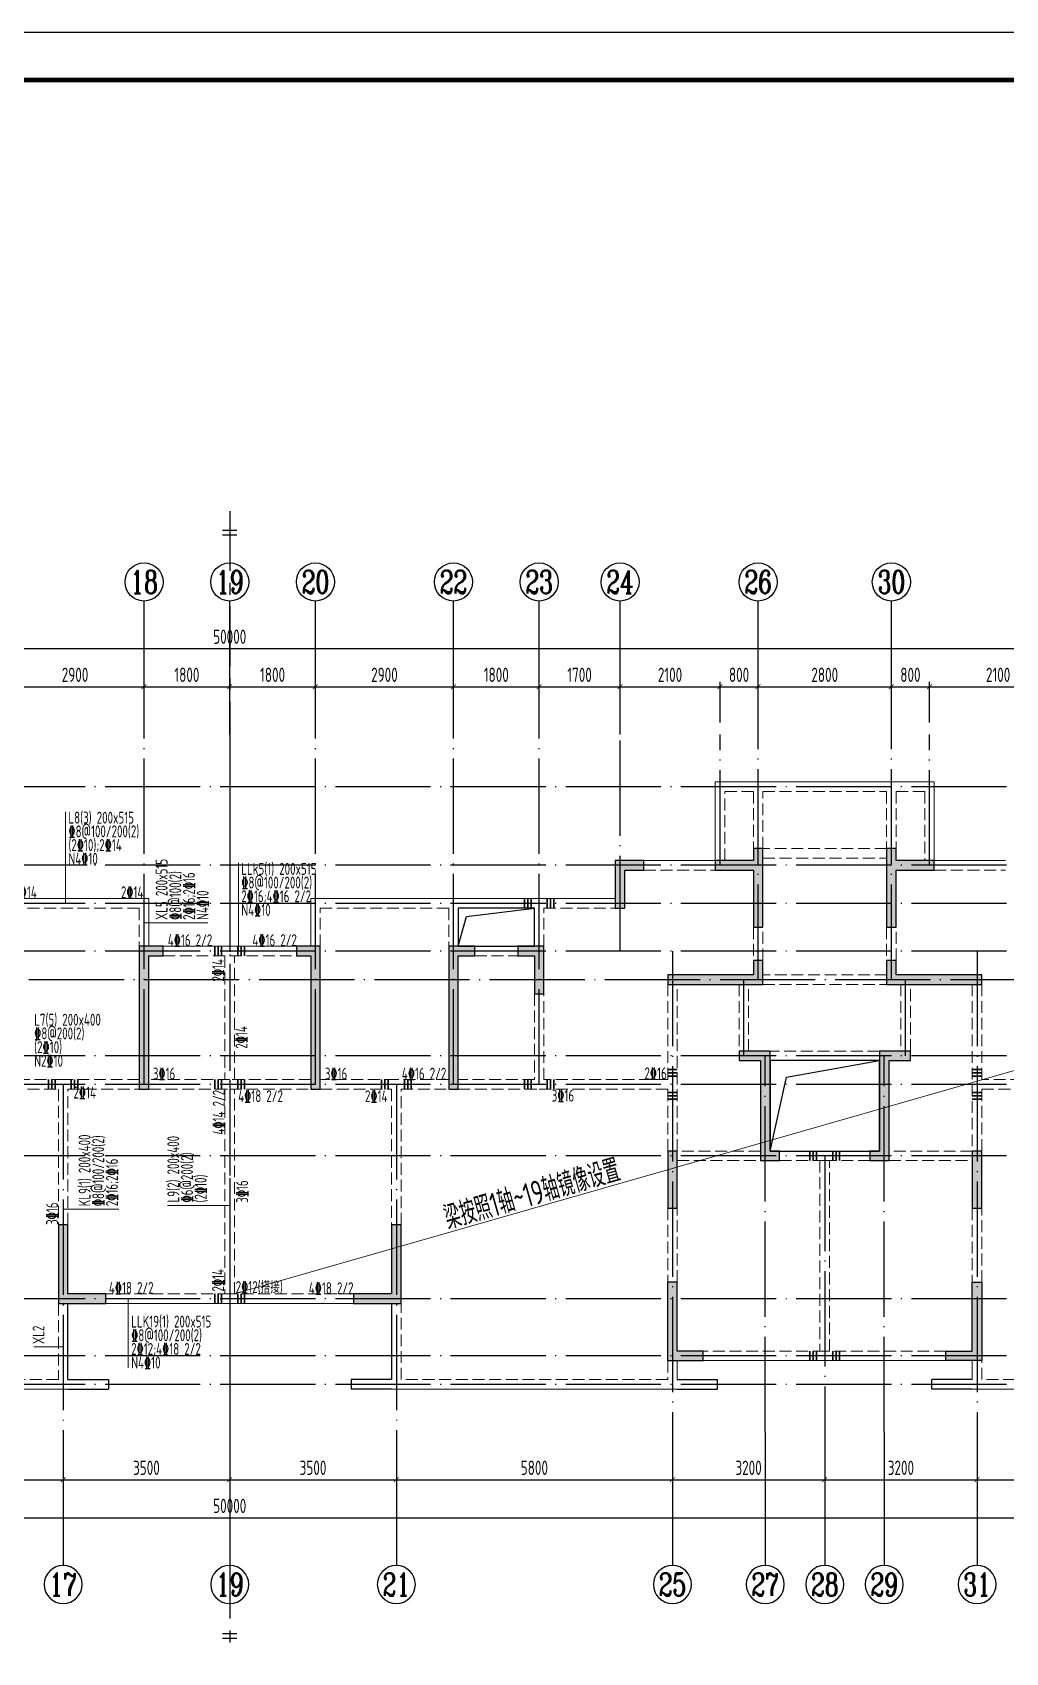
# Model space of a CAD drawing. Extents: x -668857 to 154266, y -275694 to 291306.
# Drawn here: x -88745 to -68299, y -14961 to 19058 of the extents above; entities that cross this region are included whole.
import ezdxf
from ezdxf.enums import TextEntityAlignment as Align

# ---------------------------------------------------------------- set-up
doc = ezdxf.new("R2010")
doc.units = 0
doc.header["$LTSCALE"] = 1000
for name, pattern in [('CENTER', [2, 1.25, -0.25, 0.25, -0.25]), ('DASH', [0.35, 0.25, -0.1]), ('DOTE', [2.42, 2, -0.2, 0.02, -0.2])]:
    doc.linetypes.add(name, pattern=pattern)
doc.layers.get('0').update_dxf_attribs({"linetype": 'CONTINUOUS'})
doc.layers.get('DEFPOINTS').update_dxf_attribs({"linetype": 'CONTINUOUS'})
for name, color, linetype in [('-TK', 7, 'CONTINUOUS'), ('A-AXIS', 1, 'CONTINUOUS'), ('A-DOTE', 10, 'DOTE'), ('AXIS_NUM', 7, 'CONTINUOUS'), ('BEAM_CON', 4, 'CONTINUOUS'), ('S-D洞口', 4, 'CONTINUOUS'), ('S-L主梁线', 4, 'DASH'), ('S-L梁编号', 6, 'CONTINUOUS'), ('S-L梁配筋', 7, 'CONTINUOUS'), ('S-Q墙填充', 252, 'CONTINUOUS'), ('S-Q墙实线', 6, 'CONTINUOUS'), ('S-Y一般标注', 3, 'CONTINUOUS'), ('THIN', 7, 'CONTINUOUS')]:
    doc.layers.add(name, color=color, linetype=linetype)
doc.layers.add('梁附加箍筋', color=1, linetype='CONTINUOUS', lineweight=35)
doc.styles.add('TSSD_Axis', font='complex.shx', dxfattribs={"width": 0.7, "bigfont": 'hztxt.shx'})
doc.styles.add('TSSD_DIMENSION', font='Tssdeng.shx', dxfattribs={"width": 0.7, "bigfont": 'tssdchn.shx'})
doc.styles.add('TSSD_REIN', font='tssdeng.shx', dxfattribs={"width": 0.7, "height": 300, "bigfont": 'tssdchn.shx'})
doc.dimstyles.new('TSSD_100_100', dxfattribs={"dimtxt": 300, "dimasz": 100, "dimexe": 100, "dimexo": 250, "dimgap": 100, "dimtad": 1, "dimdec": 0, "dimzin": 0, "dimdsep": 46, "dimtxsty": 'TSSD_DIMENSION', "dimblk": 'ARCHTICK', "dimcen": 0, "dimdle": 100, "dimclrt": 7, "dimadec": 0, "dimazin": 0, "dimtfac": 1, "dimtdec": 0, "dimtix": 1, "dimtmove": 2, "dimatfit": 3, "dimldrblk": 'ARCHTICK', "dimfxl": 0, "dimtolj": 1, "dimtzin": 0, "dimarcsym": 0})

# ---------------------------------------------------------------- blocks, each defined once
blk = doc.blocks.new('A1')
blk.add_lwpolyline([(0, 59400), (0, 0), (84100, 0), (84100, 59400)], close=True)
at = {"const_width": 100}
blk.add_lwpolyline([(2500, 58400), (2500, 1000), (83100, 1000), (83100, 58400)], close=True, dxfattribs=at)
blk = doc.blocks.new('ts_axno')
at = {"color": 0, "linetype": 'ByBlock', "lineweight": -2}
blk.add_circle((0, 0), 0.5, dxfattribs=at)
at = {"color": 0, "linetype": 'ByBlock', "lineweight": -2, "style": 'TSSD_Axis', "width": 0.7}
blk.add_attdef('A', text='', height=0.6, dxfattribs=at).set_placement((0, 0), align=Align.MIDDLE_CENTER)
blk = doc.blocks.new('_ArchTick')
at = {"color": 0, "linetype": 'ByBlock', "const_width": 0.15}
blk.add_lwpolyline([(-0.5, -0.5), (0.5, 0.5)], dxfattribs=at)
blk = doc.blocks.new('*D160')
at = {"layer": 'DEFPOINTS', "color": 0}
for p in [(27800, 19250), (24900, 18250), (27800, 18250)]:
    blk.add_point(p, dxfattribs=at)
at = {"layer": 'S-Y一般标注', "color": 0, "lineweight": -2}
for p, q in [((24800, 19250), (27900, 19250)), ((24900, 18500), (24900, 19350)), ((27800, 18500), (27800, 19350))]:
    blk.add_line(p, q, dxfattribs=at)
at = {"layer": 'S-Y一般标注', "color": 0, "lineweight": -2, "xscale": 100, "yscale": 100, "zscale": 100, "rotation": 180}
blk.add_blockref('_ArchTick', (24900, 19250), dxfattribs=at)
at = {"layer": 'S-Y一般标注', "color": 0, "lineweight": -2, "xscale": 100, "yscale": 100, "zscale": 100}
blk.add_blockref('_ArchTick', (27800, 19250), dxfattribs=at)
at = {"layer": 'S-Y一般标注', "color": 7, "insert": (26350, 19500), "char_height": 300, "attachment_point": 5, "style": 'TSSD_DIMENSION'}
blk.add_mtext('\\A1;2900', dxfattribs=at)
blk = doc.blocks.new('*D161')
at = {"layer": 'DEFPOINTS', "color": 0}
for p in [(29600, 19250), (27800, 18250), (29600, 18250)]:
    blk.add_point(p, dxfattribs=at)
at = {"layer": 'S-Y一般标注', "color": 0, "lineweight": -2}
for p, q in [((27700, 19250), (29700, 19250)), ((27800, 18500), (27800, 19350)), ((29600, 18500), (29600, 19350))]:
    blk.add_line(p, q, dxfattribs=at)
at = {"layer": 'S-Y一般标注', "color": 0, "lineweight": -2, "xscale": 100, "yscale": 100, "zscale": 100, "rotation": 180}
blk.add_blockref('_ArchTick', (27800, 19250), dxfattribs=at)
at = {"layer": 'S-Y一般标注', "color": 0, "lineweight": -2, "xscale": 100, "yscale": 100, "zscale": 100}
blk.add_blockref('_ArchTick', (29600, 19250), dxfattribs=at)
at = {"layer": 'S-Y一般标注', "color": 7, "insert": (28700, 19500), "char_height": 300, "attachment_point": 5, "style": 'TSSD_DIMENSION'}
blk.add_mtext('\\A1;1800', dxfattribs=at)
blk = doc.blocks.new('*D162')
at = {"layer": 'DEFPOINTS', "color": 0}
for p in [(31400, 19250), (29600, 18250), (31400, 18250)]:
    blk.add_point(p, dxfattribs=at)
at = {"layer": 'S-Y一般标注', "color": 0, "lineweight": -2}
for p, q in [((29500, 19250), (31500, 19250)), ((29600, 18500), (29600, 19350)), ((31400, 18500), (31400, 19350))]:
    blk.add_line(p, q, dxfattribs=at)
at = {"layer": 'S-Y一般标注', "color": 0, "lineweight": -2, "xscale": 100, "yscale": 100, "zscale": 100, "rotation": 180}
blk.add_blockref('_ArchTick', (29600, 19250), dxfattribs=at)
at = {"layer": 'S-Y一般标注', "color": 0, "lineweight": -2, "xscale": 100, "yscale": 100, "zscale": 100}
blk.add_blockref('_ArchTick', (31400, 19250), dxfattribs=at)
at = {"layer": 'S-Y一般标注', "color": 7, "insert": (30500, 19500), "char_height": 300, "attachment_point": 5, "style": 'TSSD_DIMENSION'}
blk.add_mtext('\\A1;1800', dxfattribs=at)
blk = doc.blocks.new('*D163')
at = {"layer": 'DEFPOINTS', "color": 0}
for p in [(34300, 19250), (31400, 18250), (34300, 18250)]:
    blk.add_point(p, dxfattribs=at)
at = {"layer": 'S-Y一般标注', "color": 0, "lineweight": -2}
for p, q in [((31300, 19250), (34400, 19250)), ((31400, 18500), (31400, 19350)), ((34300, 18500), (34300, 19350))]:
    blk.add_line(p, q, dxfattribs=at)
at = {"layer": 'S-Y一般标注', "color": 0, "lineweight": -2, "xscale": 100, "yscale": 100, "zscale": 100, "rotation": 180}
blk.add_blockref('_ArchTick', (31400, 19250), dxfattribs=at)
at = {"layer": 'S-Y一般标注', "color": 0, "lineweight": -2, "xscale": 100, "yscale": 100, "zscale": 100}
blk.add_blockref('_ArchTick', (34300, 19250), dxfattribs=at)
at = {"layer": 'S-Y一般标注', "color": 7, "insert": (32850, 19500), "char_height": 300, "attachment_point": 5, "style": 'TSSD_DIMENSION'}
blk.add_mtext('\\A1;2900', dxfattribs=at)
blk = doc.blocks.new('*D164')
at = {"layer": 'DEFPOINTS', "color": 0}
for p in [(36100, 19250), (34300, 18250), (36100, 18250)]:
    blk.add_point(p, dxfattribs=at)
at = {"layer": 'S-Y一般标注', "color": 0, "lineweight": -2}
for p, q in [((34200, 19250), (36200, 19250)), ((34300, 18500), (34300, 19350)), ((36100, 18500), (36100, 19350))]:
    blk.add_line(p, q, dxfattribs=at)
at = {"layer": 'S-Y一般标注', "color": 0, "lineweight": -2, "xscale": 100, "yscale": 100, "zscale": 100, "rotation": 180}
blk.add_blockref('_ArchTick', (34300, 19250), dxfattribs=at)
at = {"layer": 'S-Y一般标注', "color": 0, "lineweight": -2, "xscale": 100, "yscale": 100, "zscale": 100}
blk.add_blockref('_ArchTick', (36100, 19250), dxfattribs=at)
at = {"layer": 'S-Y一般标注', "color": 7, "insert": (35200, 19500), "char_height": 300, "attachment_point": 5, "style": 'TSSD_DIMENSION'}
blk.add_mtext('\\A1;1800', dxfattribs=at)
blk = doc.blocks.new('*D165')
at = {"layer": 'DEFPOINTS', "color": 0}
for p in [(37800, 19250), (36100, 18250), (37800, 18250)]:
    blk.add_point(p, dxfattribs=at)
at = {"layer": 'S-Y一般标注', "color": 0, "lineweight": -2}
for p, q in [((36000, 19250), (37900, 19250)), ((36100, 18500), (36100, 19350)), ((37800, 18500), (37800, 19350))]:
    blk.add_line(p, q, dxfattribs=at)
at = {"layer": 'S-Y一般标注', "color": 0, "lineweight": -2, "xscale": 100, "yscale": 100, "zscale": 100, "rotation": 180}
blk.add_blockref('_ArchTick', (36100, 19250), dxfattribs=at)
at = {"layer": 'S-Y一般标注', "color": 0, "lineweight": -2, "xscale": 100, "yscale": 100, "zscale": 100}
blk.add_blockref('_ArchTick', (37800, 19250), dxfattribs=at)
at = {"layer": 'S-Y一般标注', "color": 7, "insert": (36950, 19500), "char_height": 300, "attachment_point": 5, "style": 'TSSD_DIMENSION'}
blk.add_mtext('\\A1;1700', dxfattribs=at)
blk = doc.blocks.new('*D166')
at = {"layer": 'DEFPOINTS', "color": 0}
for p in [(40700, 19250), (39900, 18250), (40700, 18250)]:
    blk.add_point(p, dxfattribs=at)
at = {"layer": 'S-Y一般标注', "color": 0, "lineweight": -2}
for p, q in [((39800, 19250), (40800, 19250)), ((39900, 18500), (39900, 19350)), ((40700, 18500), (40700, 19350))]:
    blk.add_line(p, q, dxfattribs=at)
at = {"layer": 'S-Y一般标注', "color": 0, "lineweight": -2, "xscale": 100, "yscale": 100, "zscale": 100, "rotation": 180}
blk.add_blockref('_ArchTick', (39900, 19250), dxfattribs=at)
at = {"layer": 'S-Y一般标注', "color": 0, "lineweight": -2, "xscale": 100, "yscale": 100, "zscale": 100}
blk.add_blockref('_ArchTick', (40700, 19250), dxfattribs=at)
at = {"layer": 'S-Y一般标注', "color": 7, "insert": (40300, 19500), "char_height": 300, "attachment_point": 5, "style": 'TSSD_DIMENSION'}
blk.add_mtext('\\A1;800', dxfattribs=at)
blk = doc.blocks.new('*D167')
at = {"layer": 'DEFPOINTS', "color": 0}
for p in [(43500, 19250), (40700, 18250), (43500, 18250)]:
    blk.add_point(p, dxfattribs=at)
at = {"layer": 'S-Y一般标注', "color": 0, "lineweight": -2}
for p, q in [((40600, 19250), (43600, 19250)), ((40700, 18500), (40700, 19350)), ((43500, 18500), (43500, 19350))]:
    blk.add_line(p, q, dxfattribs=at)
at = {"layer": 'S-Y一般标注', "color": 0, "lineweight": -2, "xscale": 100, "yscale": 100, "zscale": 100, "rotation": 180}
blk.add_blockref('_ArchTick', (40700, 19250), dxfattribs=at)
at = {"layer": 'S-Y一般标注', "color": 0, "lineweight": -2, "xscale": 100, "yscale": 100, "zscale": 100}
blk.add_blockref('_ArchTick', (43500, 19250), dxfattribs=at)
at = {"layer": 'S-Y一般标注', "color": 7, "insert": (42100, 19500), "char_height": 300, "attachment_point": 5, "style": 'TSSD_DIMENSION'}
blk.add_mtext('\\A1;2800', dxfattribs=at)
blk = doc.blocks.new('*D168')
at = {"layer": 'DEFPOINTS', "color": 0}
for p in [(46400, 19250), (44300, 18250), (46400, 18250)]:
    blk.add_point(p, dxfattribs=at)
at = {"layer": 'S-Y一般标注', "color": 0, "lineweight": -2}
for p, q in [((44200, 19250), (46500, 19250)), ((44300, 18500), (44300, 19350)), ((46400, 18500), (46400, 19350))]:
    blk.add_line(p, q, dxfattribs=at)
at = {"layer": 'S-Y一般标注', "color": 0, "lineweight": -2, "xscale": 100, "yscale": 100, "zscale": 100, "rotation": 180}
blk.add_blockref('_ArchTick', (44300, 19250), dxfattribs=at)
at = {"layer": 'S-Y一般标注', "color": 0, "lineweight": -2, "xscale": 100, "yscale": 100, "zscale": 100}
blk.add_blockref('_ArchTick', (46400, 19250), dxfattribs=at)
at = {"layer": 'S-Y一般标注', "color": 7, "insert": (45742, 19500), "char_height": 300, "attachment_point": 5, "style": 'TSSD_DIMENSION'}
blk.add_mtext('\\A1;2100', dxfattribs=at)
blk = doc.blocks.new('*D173')
at = {"layer": 'DEFPOINTS', "color": 0}
for p in [(54600, 20050), (4600, 18250), (54600, 18250)]:
    blk.add_point(p, dxfattribs=at)
at = {"layer": 'S-Y一般标注', "color": 0, "lineweight": -2}
for p, q in [((4600, 18500), (4600, 20150)), ((54600, 18500), (54600, 20150)), ((4500, 20050), (54700, 20050))]:
    blk.add_line(p, q, dxfattribs=at)
at = {"layer": 'S-Y一般标注', "color": 0, "lineweight": -2, "xscale": 100, "yscale": 100, "zscale": 100, "rotation": 180}
blk.add_blockref('_ArchTick', (4600, 20050), dxfattribs=at)
at = {"layer": 'S-Y一般标注', "color": 0, "lineweight": -2, "xscale": 100, "yscale": 100, "zscale": 100}
blk.add_blockref('_ArchTick', (54600, 20050), dxfattribs=at)
at = {"layer": 'S-Y一般标注', "color": 7, "insert": (29600, 20300), "char_height": 300, "attachment_point": 5, "style": 'TSSD_DIMENSION'}
blk.add_mtext('\\A1;50000', dxfattribs=at)
blk = doc.blocks.new('*D186')
at = {"layer": 'DEFPOINTS', "color": 0}
for p in [(39900, 19250), (37800, 18250), (39900, 18250)]:
    blk.add_point(p, dxfattribs=at)
at = {"layer": 'S-Y一般标注', "color": 0, "lineweight": -2}
for p, q in [((37700, 19250), (40000, 19250)), ((37800, 18500), (37800, 19350)), ((39900, 18500), (39900, 19350))]:
    blk.add_line(p, q, dxfattribs=at)
at = {"layer": 'S-Y一般标注', "color": 0, "lineweight": -2, "xscale": 100, "yscale": 100, "zscale": 100, "rotation": 180}
blk.add_blockref('_ArchTick', (37800, 19250), dxfattribs=at)
at = {"layer": 'S-Y一般标注', "color": 0, "lineweight": -2, "xscale": 100, "yscale": 100, "zscale": 100}
blk.add_blockref('_ArchTick', (39900, 19250), dxfattribs=at)
at = {"layer": 'S-Y一般标注', "color": 7, "insert": (38850, 19500), "char_height": 300, "attachment_point": 5, "style": 'TSSD_DIMENSION'}
blk.add_mtext('\\A1;2100', dxfattribs=at)
blk = doc.blocks.new('*D187')
at = {"layer": 'DEFPOINTS', "color": 0}
for p in [(44300, 19250), (43500, 18250), (44300, 18250)]:
    blk.add_point(p, dxfattribs=at)
at = {"layer": 'S-Y一般标注', "color": 0, "lineweight": -2}
for p, q in [((43400, 19250), (44400, 19250)), ((43500, 18500), (43500, 19350)), ((44300, 18500), (44300, 19350))]:
    blk.add_line(p, q, dxfattribs=at)
at = {"layer": 'S-Y一般标注', "color": 0, "lineweight": -2, "xscale": 100, "yscale": 100, "zscale": 100, "rotation": 180}
blk.add_blockref('_ArchTick', (43500, 19250), dxfattribs=at)
at = {"layer": 'S-Y一般标注', "color": 0, "lineweight": -2, "xscale": 100, "yscale": 100, "zscale": 100}
blk.add_blockref('_ArchTick', (44300, 19250), dxfattribs=at)
at = {"layer": 'S-Y一般标注', "color": 7, "insert": (43900, 19500), "char_height": 300, "attachment_point": 5, "style": 'TSSD_DIMENSION'}
blk.add_mtext('\\A1;800', dxfattribs=at)
blk = doc.blocks.new('*D190')
at = {"layer": 'DEFPOINTS', "color": 0}
for p in [(20300, 3600), (26100, 3600), (26100, 2600)]:
    blk.add_point(p, dxfattribs=at)
at = {"layer": 'S-Y一般标注', "color": 0, "lineweight": -2}
for p, q in [((20300, 3350), (20300, 2500)), ((26100, 3350), (26100, 2500)), ((20200, 2600), (26200, 2600))]:
    blk.add_line(p, q, dxfattribs=at)
at = {"layer": 'S-Y一般标注', "color": 0, "lineweight": -2, "xscale": 100, "yscale": 100, "zscale": 100, "rotation": 180}
blk.add_blockref('_ArchTick', (20300, 2600), dxfattribs=at)
at = {"layer": 'S-Y一般标注', "color": 0, "lineweight": -2, "xscale": 100, "yscale": 100, "zscale": 100}
blk.add_blockref('_ArchTick', (26100, 2600), dxfattribs=at)
at = {"layer": 'S-Y一般标注', "color": 7, "insert": (23200, 2850), "char_height": 300, "attachment_point": 5, "style": 'TSSD_DIMENSION'}
blk.add_mtext('\\A1;5800', dxfattribs=at)
blk = doc.blocks.new('*D191')
at = {"layer": 'DEFPOINTS', "color": 0}
for p in [(26100, 3600), (29600, 3600), (29600, 2600)]:
    blk.add_point(p, dxfattribs=at)
at = {"layer": 'S-Y一般标注', "color": 0, "lineweight": -2}
for p, q in [((26100, 3350), (26100, 2500)), ((29600, 3350), (29600, 2500)), ((26000, 2600), (29700, 2600))]:
    blk.add_line(p, q, dxfattribs=at)
at = {"layer": 'S-Y一般标注', "color": 0, "lineweight": -2, "xscale": 100, "yscale": 100, "zscale": 100, "rotation": 180}
blk.add_blockref('_ArchTick', (26100, 2600), dxfattribs=at)
at = {"layer": 'S-Y一般标注', "color": 0, "lineweight": -2, "xscale": 100, "yscale": 100, "zscale": 100}
blk.add_blockref('_ArchTick', (29600, 2600), dxfattribs=at)
at = {"layer": 'S-Y一般标注', "color": 7, "insert": (27850, 2850), "char_height": 300, "attachment_point": 5, "style": 'TSSD_DIMENSION'}
blk.add_mtext('\\A1;3500', dxfattribs=at)
blk = doc.blocks.new('*D192')
at = {"layer": 'DEFPOINTS', "color": 0}
for p in [(33100, 3600), (38900, 3600), (38900, 2600)]:
    blk.add_point(p, dxfattribs=at)
at = {"layer": 'S-Y一般标注', "color": 0, "lineweight": -2}
for p, q in [((33100, 3350), (33100, 2500)), ((38900, 3350), (38900, 2500)), ((33000, 2600), (39000, 2600))]:
    blk.add_line(p, q, dxfattribs=at)
at = {"layer": 'S-Y一般标注', "color": 0, "lineweight": -2, "xscale": 100, "yscale": 100, "zscale": 100, "rotation": 180}
blk.add_blockref('_ArchTick', (33100, 2600), dxfattribs=at)
at = {"layer": 'S-Y一般标注', "color": 0, "lineweight": -2, "xscale": 100, "yscale": 100, "zscale": 100}
blk.add_blockref('_ArchTick', (38900, 2600), dxfattribs=at)
at = {"layer": 'S-Y一般标注', "color": 7, "insert": (36000, 2850), "char_height": 300, "attachment_point": 5, "style": 'TSSD_DIMENSION'}
blk.add_mtext('\\A1;5800', dxfattribs=at)
blk = doc.blocks.new('*D193')
at = {"layer": 'DEFPOINTS', "color": 0}
for p in [(42100, 3600), (45300, 3600), (45300, 2600)]:
    blk.add_point(p, dxfattribs=at)
at = {"layer": 'S-Y一般标注', "color": 0, "lineweight": -2}
for p, q in [((42100, 3350), (42100, 2500)), ((45300, 3350), (45300, 2500)), ((42000, 2600), (45400, 2600))]:
    blk.add_line(p, q, dxfattribs=at)
at = {"layer": 'S-Y一般标注', "color": 0, "lineweight": -2, "xscale": 100, "yscale": 100, "zscale": 100, "rotation": 180}
blk.add_blockref('_ArchTick', (42100, 2600), dxfattribs=at)
at = {"layer": 'S-Y一般标注', "color": 0, "lineweight": -2, "xscale": 100, "yscale": 100, "zscale": 100}
blk.add_blockref('_ArchTick', (45300, 2600), dxfattribs=at)
at = {"layer": 'S-Y一般标注', "color": 7, "insert": (43700, 2850), "char_height": 300, "attachment_point": 5, "style": 'TSSD_DIMENSION'}
blk.add_mtext('\\A1;3200', dxfattribs=at)
blk = doc.blocks.new('*D194')
at = {"layer": 'DEFPOINTS', "color": 0}
for p in [(45300, 3600), (51100, 3600), (51100, 2600)]:
    blk.add_point(p, dxfattribs=at)
at = {"layer": 'S-Y一般标注', "color": 0, "lineweight": -2}
for p, q in [((45300, 3350), (45300, 2500)), ((51100, 3350), (51100, 2500)), ((45200, 2600), (51200, 2600))]:
    blk.add_line(p, q, dxfattribs=at)
at = {"layer": 'S-Y一般标注', "color": 0, "lineweight": -2, "xscale": 100, "yscale": 100, "zscale": 100, "rotation": 180}
blk.add_blockref('_ArchTick', (45300, 2600), dxfattribs=at)
at = {"layer": 'S-Y一般标注', "color": 0, "lineweight": -2, "xscale": 100, "yscale": 100, "zscale": 100}
blk.add_blockref('_ArchTick', (51100, 2600), dxfattribs=at)
at = {"layer": 'S-Y一般标注', "color": 7, "insert": (48200, 2850), "char_height": 300, "attachment_point": 5, "style": 'TSSD_DIMENSION'}
blk.add_mtext('\\A1;5800', dxfattribs=at)
blk = doc.blocks.new('*D196')
at = {"layer": 'DEFPOINTS', "color": 0}
for p in [(4600, 3600), (54600, 3600), (54600, 1800)]:
    blk.add_point(p, dxfattribs=at)
at = {"layer": 'S-Y一般标注', "color": 0, "lineweight": -2}
for p, q in [((4600, 3350), (4600, 1700)), ((54600, 3350), (54600, 1700)), ((4500, 1800), (54700, 1800))]:
    blk.add_line(p, q, dxfattribs=at)
at = {"layer": 'S-Y一般标注', "color": 0, "lineweight": -2, "xscale": 100, "yscale": 100, "zscale": 100, "rotation": 180}
blk.add_blockref('_ArchTick', (4600, 1800), dxfattribs=at)
at = {"layer": 'S-Y一般标注', "color": 0, "lineweight": -2, "xscale": 100, "yscale": 100, "zscale": 100}
blk.add_blockref('_ArchTick', (54600, 1800), dxfattribs=at)
at = {"layer": 'S-Y一般标注', "color": 7, "insert": (29600, 2050), "char_height": 300, "attachment_point": 5, "style": 'TSSD_DIMENSION'}
blk.add_mtext('\\A1;50000', dxfattribs=at)
blk = doc.blocks.new('*D199')
at = {"layer": 'DEFPOINTS', "color": 0}
for p in [(29600, 3600), (33100, 3600), (33100, 2600)]:
    blk.add_point(p, dxfattribs=at)
at = {"layer": 'S-Y一般标注', "color": 0, "lineweight": -2}
for p, q in [((29600, 3350), (29600, 2500)), ((33100, 3350), (33100, 2500)), ((29500, 2600), (33200, 2600))]:
    blk.add_line(p, q, dxfattribs=at)
at = {"layer": 'S-Y一般标注', "color": 0, "lineweight": -2, "xscale": 100, "yscale": 100, "zscale": 100, "rotation": 180}
blk.add_blockref('_ArchTick', (29600, 2600), dxfattribs=at)
at = {"layer": 'S-Y一般标注', "color": 0, "lineweight": -2, "xscale": 100, "yscale": 100, "zscale": 100}
blk.add_blockref('_ArchTick', (33100, 2600), dxfattribs=at)
at = {"layer": 'S-Y一般标注', "color": 7, "insert": (31350, 2850), "char_height": 300, "attachment_point": 5, "style": 'TSSD_DIMENSION'}
blk.add_mtext('\\A1;3500', dxfattribs=at)
blk = doc.blocks.new('*D200')
at = {"layer": 'DEFPOINTS', "color": 0}
for p in [(38900, 3600), (42100, 3600), (42100, 2600)]:
    blk.add_point(p, dxfattribs=at)
at = {"layer": 'S-Y一般标注', "color": 0, "lineweight": -2}
for p, q in [((38900, 3350), (38900, 2500)), ((42100, 3350), (42100, 2500)), ((38800, 2600), (42200, 2600))]:
    blk.add_line(p, q, dxfattribs=at)
at = {"layer": 'S-Y一般标注', "color": 0, "lineweight": -2, "xscale": 100, "yscale": 100, "zscale": 100, "rotation": 180}
blk.add_blockref('_ArchTick', (38900, 2600), dxfattribs=at)
at = {"layer": 'S-Y一般标注', "color": 0, "lineweight": -2, "xscale": 100, "yscale": 100, "zscale": 100}
blk.add_blockref('_ArchTick', (42100, 2600), dxfattribs=at)
at = {"layer": 'S-Y一般标注', "color": 7, "insert": (40500, 2850), "char_height": 300, "attachment_point": 5, "style": 'TSSD_DIMENSION'}
blk.add_mtext('\\A1;3200', dxfattribs=at)
blk = doc.blocks.new('20210807.15312446')
at = {"layer": 'S-Q墙填充'}
h = blk.add_hatch(color=252, dxfattribs=at)
h.dxf.hatch_style = 1
h.paths.add_polyline_path([(97216, 67840), (97216, 68190), (97016, 68190), (97016, 67940), (96216, 67940), (96216, 67740), (97016, 67740), (97016, 66540), (97216, 66540)])
h = blk.add_hatch(color=252, dxfattribs=at)
h.dxf.hatch_style = 1
h.paths.add_polyline_path([(99816, 67840), (99816, 66540), (100016, 66540), (100016, 67740), (100815, 67740), (100815, 67940), (100016, 67940), (100016, 68190), (99816, 68190)])
h = blk.add_hatch(color=252, dxfattribs=at)
h.dxf.hatch_style = 1
h.paths.add_polyline_path([(94316, 67740), (94716, 67740), (94716, 67940), (94116, 67940), (94116, 66940), (94316, 66940)])
h = blk.add_hatch(color=252, dxfattribs=at)
h.dxf.hatch_style = 1
h.paths.add_polyline_path([(84116, 66140), (84116, 63140), (84316, 63140), (84316, 65940), (84616, 65940), (84616, 66140)])
h = blk.add_hatch(color=252, dxfattribs=at)
h.dxf.hatch_style = 1
h.paths.add_polyline_path([(87916, 66140), (87416, 66140), (87416, 65940), (87716, 65940), (87716, 63140), (87916, 63140)])
h = blk.add_hatch(color=252, dxfattribs=at)
h.dxf.hatch_style = 1
h.paths.add_polyline_path([(90616, 66140), (90616, 63140), (90816, 63140), (90816, 65940), (91166, 65940), (91166, 66140)])
h = blk.add_hatch(color=252, dxfattribs=at)
h.dxf.hatch_style = 1
h.paths.add_polyline_path([(92416, 65940), (92416, 65140), (92616, 65140), (92616, 66140), (92066, 66140), (92066, 65940)])
h = blk.add_hatch(color=252, dxfattribs=at)
h.dxf.hatch_style = 1
h.paths.add_polyline_path([(95216, 65340), (96816, 65340), (97216, 65340), (97216, 65840), (97016, 65840), (97016, 65540), (96816, 65540), (95216, 65540)])
h = blk.add_hatch(color=252, dxfattribs=at)
h.dxf.hatch_style = 1
h.paths.add_polyline_path([(100016, 65540), (100016, 65840), (99816, 65840), (99816, 65340), (100216, 65340), (101816, 65340), (101816, 65540), (100216, 65540)])
h = blk.add_hatch(color=252, dxfattribs=at)
h.dxf.hatch_style = 1
h.paths.add_polyline_path([(97166, 63740), (97166, 61640), (97566, 61640), (97566, 61840), (97366, 61840), (97366, 63940), (96716, 63940), (96716, 63740)])
h = blk.add_hatch(color=252, dxfattribs=at)
h.dxf.hatch_style = 1
h.paths.add_polyline_path([(99666, 61840), (99466, 61840), (99466, 61640), (99866, 61640), (99866, 63740), (100316, 63740), (100316, 63940), (99666, 63940)])
h = blk.add_hatch(color=252, dxfattribs=at)
h.dxf.hatch_style = 1
h.paths.add_polyline_path([(95416, 60640), (95416, 61840), (95216, 61840), (95216, 60640)])
h = blk.add_hatch(color=252, dxfattribs=at)
h.dxf.hatch_style = 1
h.paths.add_polyline_path([(101816, 60640), (101816, 61840), (101616, 61840), (101616, 60640)])
h = blk.add_hatch(color=252, dxfattribs=at)
h.dxf.hatch_style = 1
h.paths.add_polyline_path([(82416, 58640), (83316, 58640), (83416, 58640), (83416, 58840), (83316, 58840), (82616, 58840), (82616, 60290), (82416, 60290)])
h = blk.add_hatch(color=252, dxfattribs=at)
h.dxf.hatch_style = 1
h.paths.add_polyline_path([(88716, 58840), (88616, 58840), (88616, 58640), (88716, 58640), (89616, 58640), (89616, 60290), (89416, 60290), (89416, 58840)])
h = blk.add_hatch(color=252, dxfattribs=at)
h.dxf.hatch_style = 1
h.paths.add_polyline_path([(95213, 57440), (95963, 57440), (95963, 57640), (95413, 57640), (95413, 59090), (95213, 59090)])
h = blk.add_hatch(color=252, dxfattribs=at)
h.dxf.hatch_style = 1
h.paths.add_polyline_path([(101813, 57440), (101063, 57440), (101063, 57640), (101613, 57640), (101613, 58740), (101613, 59090), (101813, 59090), (101813, 58740)])
at = {"layer": 'BEAM_CON'}
for p, q in [((82616, 57040), (82616, 58640)), ((89416, 58640), (89416, 57040)), ((82616, 57040), (83466, 57040)), ((82616, 56840), (83466, 56840)), ((83466, 57040), (83466, 56840)), ((88566, 57040), (88566, 56840)), ((89416, 57040), (88566, 57040)), ((89416, 56840), (88566, 56840)), ((95416, 57040), (96266, 57040)), ((95416, 56840), (96266, 56840)), ((96266, 56840), (96266, 57040)), ((101616, 57040), (100766, 57040)), ((100766, 56840), (100766, 57040)), ((101616, 56840), (100766, 56840))]:
    blk.add_line(p, q, dxfattribs=at)
at = {"layer": 'S-D洞口', "color": 5}
for points in [[(90816, 66140), (92416, 66140), (92416, 66940), (90816, 66940), (90816, 66140), (90993, 66762), (92416, 66940)], [(97366, 61840), (99666, 61840), (99666, 63740), (97366, 63740), (97366, 61840), (97712, 63393), (99666, 63740)]]:
    blk.add_lwpolyline(points, dxfattribs=at)
at = {"layer": 'S-L主梁线', "linetype": 'ByBlock', "lineweight": 18}
for p, q in [((96216, 69590), (96216, 67940)), ((97116, 69590), (96216, 69590)), ((99916, 69590), (97116, 69590)), ((100816, 69590), (99916, 69590)), ((100816, 67940), (100816, 69590)), ((96216, 67940), (94716, 67940)), ((102316, 67940), (100816, 67940)), ((84316, 67140), (81316, 67140)), ((84316, 66140), (84316, 67140)), ((87716, 67140), (87716, 66140)), ((90716, 67140), (87716, 67140)), ((92516, 67140), (90716, 67140)), ((94116, 67140), (92516, 67140)), ((90816, 66940), (92416, 66940)), ((90816, 66140), (90816, 66940)), ((92416, 66940), (92416, 66140)), ((86016, 66140), (84616, 66140)), ((87416, 66140), (86016, 66140)), ((92066, 66140), (91166, 66140)), ((97366, 63740), (99666, 63740)), ((98516, 61840), (97566, 61840)), ((99466, 61840), (98516, 61840)), ((83416, 58640), (86016, 58640)), ((86016, 58640), (88616, 58640)), ((95416, 57040), (95416, 57440)), ((95963, 57440), (98516, 57440)), ((98516, 57440), (101063, 57440)), ((101616, 57440), (101616, 57040)), ((76616, 56840), (82616, 56840)), ((89416, 56840), (95416, 56840)), ((101616, 56840), (107616, 56840))]:
    blk.add_line(p, q, dxfattribs=at)
at = {"layer": 'S-L主梁线', "linetype": 'DASH', "lineweight": 18}
for p, q in [((96416, 69390), (97016, 69390)), ((96416, 67940), (96416, 69390)), ((97016, 69390), (97016, 68190)), ((97216, 69390), (99816, 69390)), ((97216, 68190), (97216, 69390)), ((99816, 69390), (99816, 68190)), ((100015, 69390), (100016, 68190)), ((100016, 69390), (100616, 69390)), ((100616, 69390), (100616, 67940)), ((99815, 68190), (97216, 68190)), ((94716, 67740), (96216, 67740)), ((97216, 67990), (99816, 67990)), ((100816, 67740), (102316, 67740)), ((81416, 66940), (84116, 66940)), ((84116, 66940), (84116, 66140)), ((87916, 66940), (90616, 66940)), ((87916, 66140), (87916, 66940)), ((90616, 66940), (90616, 66140)), ((92616, 66940), (94116, 66940)), ((92616, 66140), (92616, 66940)), ((97016, 66540), (97016, 65840)), ((97216, 65840), (97216, 66540)), ((99816, 66540), (99816, 65840)), ((100016, 65840), (100016, 66540)), ((84616, 65940), (86016, 65940)), ((85916, 65940), (85916, 63340)), ((86016, 65940), (87416, 65940)), ((86116, 63340), (86116, 65940)), ((91166, 65940), (92066, 65940)), ((95216, 65340), (95216, 63340)), ((95416, 63240), (95416, 65340)), ((96716, 65340), (96716, 63940)), ((96916, 63940), (96916, 65340)), ((99816, 65540), (97216, 65540)), ((97216, 65340), (99816, 65340)), ((100116, 65340), (100116, 63940)), ((100316, 63940), (100316, 65340)), ((101616, 65340), (101616, 63240)), ((101816, 63340), (101816, 65340)), ((92416, 65140), (92416, 63340)), ((92616, 63340), (92616, 65140)), ((99666, 63940), (97366, 63940)), ((82516, 63340), (81416, 63340)), ((84116, 63340), (82516, 63340)), ((86016, 63340), (84316, 63340)), ((87716, 63340), (86016, 63340)), ((89516, 63340), (87916, 63340)), ((90616, 63340), (89516, 63340)), ((92416, 63340), (90816, 63340)), ((95216, 63340), (92616, 63340)), ((104416, 63340), (101816, 63340)), ((81416, 63140), (82416, 63140)), ((82416, 63140), (82416, 60290)), ((82616, 63140), (84116, 63140)), ((82616, 60290), (82616, 63140)), ((84316, 63140), (86016, 63140)), ((85916, 63140), (85916, 58840)), ((86016, 63140), (87716, 63140)), ((86116, 58840), (86116, 63140)), ((87916, 63140), (89416, 63140)), ((89416, 63140), (89416, 60290)), ((89616, 63140), (90616, 63140)), ((89616, 60290), (89616, 63140)), ((90816, 63140), (92516, 63140)), ((92516, 63140), (95216, 63140)), ((95216, 63140), (95216, 61840)), ((95416, 61840), (95416, 63240)), ((101616, 63240), (101616, 61840)), ((101816, 63140), (104516, 63140)), ((101816, 61840), (101816, 63140)), ((97166, 61840), (95416, 61840)), ((95416, 61640), (97166, 61640)), ((97566, 61640), (98516, 61640)), ((98416, 61640), (98416, 57640)), ((98516, 61640), (99466, 61640)), ((98616, 57640), (98616, 61640)), ((101616, 61840), (99866, 61840)), ((99866, 61640), (101616, 61640)), ((95216, 60640), (95216, 59090)), ((95416, 59090), (95416, 60640)), ((101616, 60640), (101616, 59090)), ((101816, 59090), (101816, 60640)), ((82416, 58640), (82416, 57040)), ((86016, 58840), (83416, 58840)), ((88616, 58840), (86016, 58840)), ((89616, 57040), (89616, 58640)), ((98516, 57640), (95963, 57640)), ((101063, 57640), (98516, 57640)), ((95216, 57440), (95216, 57040)), ((101816, 57040), (101816, 57440)), ((82416, 57040), (76816, 57040)), ((95216, 57040), (89616, 57040)), ((107416, 57040), (101816, 57040))]:
    blk.add_line(p, q, dxfattribs=at)
at = {"layer": 'S-Q墙实线'}
blk.add_lwpolyline([(97216, 67840), (97216, 68190), (97016, 68190), (97016, 67940), (96216, 67940), (96216, 67740), (97016, 67740), (97016, 66540), (97216, 66540), (97216, 67840)], dxfattribs=at)
for points in [[(99816, 67840), (99816, 66540), (100016, 66540), (100016, 67740), (100815, 67740), (100815, 67940), (100016, 67940), (100016, 68190), (99816, 68190)], [(94316, 67740), (94716, 67740), (94716, 67940), (94116, 67940), (94116, 66940), (94316, 66940)], [(84116, 66140), (84116, 63140), (84316, 63140), (84316, 65940), (84616, 65940), (84616, 66140)], [(87916, 66140), (87416, 66140), (87416, 65940), (87716, 65940), (87716, 63140), (87916, 63140)], [(90616, 66140), (90616, 63140), (90816, 63140), (90816, 65940), (91166, 65940), (91166, 66140)], [(92416, 65940), (92416, 65140), (92616, 65140), (92616, 66140), (92066, 66140), (92066, 65940)], [(95216, 65340), (96816, 65340), (97216, 65340), (97216, 65840), (97016, 65840), (97016, 65540), (96816, 65540), (95216, 65540)], [(100016, 65540), (100016, 65840), (99816, 65840), (99816, 65340), (100216, 65340), (101816, 65340), (101816, 65540), (100216, 65540)], [(97166, 63740), (97166, 61640), (97566, 61640), (97566, 61840), (97366, 61840), (97366, 63940), (96716, 63940), (96716, 63740)], [(99666, 61840), (99466, 61840), (99466, 61640), (99866, 61640), (99866, 63740), (100316, 63740), (100316, 63940), (99666, 63940)], [(95416, 60640), (95416, 61840), (95216, 61840), (95216, 60640)], [(101816, 60640), (101816, 61840), (101616, 61840), (101616, 60640)], [(82416, 58640), (83316, 58640), (83416, 58640), (83416, 58840), (83316, 58840), (82616, 58840), (82616, 60290), (82416, 60290)], [(88716, 58840), (88616, 58840), (88616, 58640), (88716, 58640), (89616, 58640), (89616, 60290), (89416, 60290), (89416, 58840)], [(95213, 57440), (95963, 57440), (95963, 57640), (95413, 57640), (95413, 59090), (95213, 59090)], [(101813, 57440), (101063, 57440), (101063, 57640), (101613, 57640), (101613, 58740), (101613, 59090), (101813, 59090), (101813, 58740)]]:
    blk.add_lwpolyline(points, close=True, dxfattribs=at)
blk = doc.blocks.new('20210726.16395156')
at = {"layer": 'A-AXIS'}
for p, q in [((27800, 18249.9), (27800, 21049.9)), ((29600, 18249.9), (29600, 21049.9)), ((31400, 18249.9), (31400, 21049.9)), ((34300, 18249.9), (34300, 21049.9)), ((36100, 18249.9), (36100, 21049.9)), ((37800, 18249.9), (37800, 21049.9)), ((40700, 18249.9), (40700, 21049.9)), ((43500, 18249.9), (43500, 21049.9)), ((26100, 3600), (26100, 800)), ((29600, 3600), (29600, 800)), ((33100, 3600), (33100, 800)), ((38900, 3600.1), (38900, 800.1)), ((40850, 3600.2), (40850, 800.2)), ((42100, 3600), (42100, 800)), ((43350, 3600.3), (43350, 800.3)), ((45300, 3600), (45300, 800))]:
    blk.add_line(p, q, dxfattribs=at)
at = {"layer": 'A-DOTE'}
for p, q in [((27800, 10900), (27800, 18249.9)), ((29600, 18249.9), (29600, 3600)), ((31400, 10900), (31400, 18249.9)), ((34300, 10900), (34300, 18249.9)), ((36100, 10900), (36100, 18249.9)), ((37800, 13700), (37800, 18249.9)), ((39900, 15500), (39900, 18249.9)), ((40700, 13100.3), (40700, 18249.9)), ((43500, 13100.3), (43500, 18249.9)), ((44300, 15500), (44300, 18249.9)), ((55600, 17150), (3600, 17150)), ((55600, 15500), (3600, 15500)), ((55600, 14700), (3600, 14700)), ((55600, 13700), (3600, 13700)), ((38900.2, 13700), (38900, 3600)), ((45299.8, 13700), (45300, 3600)), ((3600, 13100.3), (55600, 13100.3)), ((40400, 11500), (40400, 13100)), ((43800, 11500), (43800, 13100)), ((55600, 11500), (3600, 11500)), ((40850, 3600.2), (40850, 11500)), ((43350, 3600.2), (43350, 11500)), ((55600, 10900), (3600, 10900)), ((26100, 10900), (26100, 3600)), ((33100, 10900), (33100, 3600)), ((55600, 9400), (3600, 9400)), ((42100, 9400), (42100, 3600)), ((55600, 6400), (3600, 6400)), ((55600, 5200), (3600, 5200)), ((55600, 4600), (3600, 4600))]:
    blk.add_line(p, q, dxfattribs=at)
at = {"layer": 'A-AXIS'}
ref = blk.add_blockref('ts_axno', (27800, 21449.9), dxfattribs=dict(at, xscale=800, yscale=800, zscale=800))
ref.add_attrib('11', '18', dxfattribs={"layer": 'AXIS_NUM', "height": 480, "style": 'TSSD_Axis', "width": 0.7}).set_placement((27800, 21449.9), align=Align.MIDDLE_CENTER)
ref = blk.add_blockref('ts_axno', (29600, 21449.9), dxfattribs=dict(at, xscale=800, yscale=800, zscale=800))
ref.add_attrib('12', '19', dxfattribs={"layer": 'AXIS_NUM', "height": 480, "style": 'TSSD_Axis', "width": 0.7}).set_placement((29600, 21449.9), align=Align.MIDDLE_CENTER)
ref = blk.add_blockref('ts_axno', (31400, 21449.9), dxfattribs=dict(at, xscale=800, yscale=800, zscale=800))
ref.add_attrib('13', '20', dxfattribs={"layer": 'AXIS_NUM', "height": 480, "style": 'TSSD_Axis', "width": 0.7}).set_placement((31400, 21449.9), align=Align.MIDDLE_CENTER)
ref = blk.add_blockref('ts_axno', (34300, 21449.9), dxfattribs=dict(at, xscale=800, yscale=800, zscale=800))
ref.add_attrib('14', '22', dxfattribs={"layer": 'AXIS_NUM', "height": 480, "style": 'TSSD_Axis', "width": 0.7}).set_placement((34300, 21449.9), align=Align.MIDDLE_CENTER)
ref = blk.add_blockref('ts_axno', (36100, 21449.9), dxfattribs=dict(at, xscale=800, yscale=800, zscale=800))
ref.add_attrib('15', '23', dxfattribs={"layer": 'AXIS_NUM', "height": 480, "style": 'TSSD_Axis', "width": 0.7}).set_placement((36100, 21449.9), align=Align.MIDDLE_CENTER)
ref = blk.add_blockref('ts_axno', (37800, 21449.9), dxfattribs=dict(at, xscale=800, yscale=800, zscale=800))
ref.add_attrib('16', '24', dxfattribs={"layer": 'AXIS_NUM', "height": 480, "style": 'TSSD_Axis', "width": 0.7}).set_placement((37800, 21449.9), align=Align.MIDDLE_CENTER)
ref = blk.add_blockref('ts_axno', (40700, 21449.9), dxfattribs=dict(at, xscale=800, yscale=800, zscale=800))
ref.add_attrib('17', '26', dxfattribs={"layer": 'AXIS_NUM', "height": 480, "style": 'TSSD_Axis', "width": 0.7}).set_placement((40700, 21449.9), align=Align.MIDDLE_CENTER)
ref = blk.add_blockref('ts_axno', (43500, 21449.9), dxfattribs=dict(at, xscale=800, yscale=800, zscale=800))
ref.add_attrib('18', '30', dxfattribs={"layer": 'AXIS_NUM', "height": 480, "style": 'TSSD_Axis', "width": 0.7}).set_placement((43500, 21449.9), align=Align.MIDDLE_CENTER)
ref = blk.add_blockref('ts_axno', (26100, 400), dxfattribs=dict(at, xscale=-800, yscale=800, zscale=800, rotation=180))
ref.add_attrib('10', '17', dxfattribs={"layer": 'AXIS_NUM', "height": 480, "style": 'TSSD_Axis', "width": 0.7}).set_placement((26100, 400), align=Align.MIDDLE_CENTER)
ref = blk.add_blockref('ts_axno', (29600, 400), dxfattribs=dict(at, xscale=-800, yscale=800, zscale=800, rotation=180))
ref.add_attrib('13', '19', dxfattribs={"layer": 'AXIS_NUM', "height": 480, "style": 'TSSD_Axis', "width": 0.7}).set_placement((29600, 400), align=Align.MIDDLE_CENTER)
ref = blk.add_blockref('ts_axno', (33100, 400), dxfattribs=dict(at, xscale=-800, yscale=800, zscale=800, rotation=180))
ref.add_attrib('13', '21', dxfattribs={"layer": 'AXIS_NUM', "height": 480, "style": 'TSSD_Axis', "width": 0.7}).set_placement((33100, 400), align=Align.MIDDLE_CENTER)
ref = blk.add_blockref('ts_axno', (38900, 400.1), dxfattribs=dict(at, xscale=-800, yscale=800, zscale=800, rotation=180))
ref.add_attrib('17', '25', dxfattribs={"layer": 'AXIS_NUM', "height": 480, "style": 'TSSD_Axis', "width": 0.7}).set_placement((38900, 400.1), align=Align.MIDDLE_CENTER)
ref = blk.add_blockref('ts_axno', (40850, 400.2), dxfattribs=dict(at, xscale=-800, yscale=800, zscale=800, rotation=180))
ref.add_attrib('5', '27', dxfattribs={"layer": 'AXIS_NUM', "height": 480, "style": 'TSSD_Axis', "width": 0.7}).set_placement((40850, 400.2), align=Align.MIDDLE_CENTER)
ref = blk.add_blockref('ts_axno', (42100, 400), dxfattribs=dict(at, xscale=-800, yscale=800, zscale=800, rotation=180))
ref.add_attrib('19', '28', dxfattribs={"layer": 'AXIS_NUM', "height": 480, "style": 'TSSD_Axis', "width": 0.7}).set_placement((42100, 400), align=Align.MIDDLE_CENTER)
ref = blk.add_blockref('ts_axno', (43350, 400.3), dxfattribs=dict(at, xscale=-800, yscale=800, zscale=800, rotation=180))
ref.add_attrib('5', '29', dxfattribs={"layer": 'AXIS_NUM', "height": 480, "style": 'TSSD_Axis', "width": 0.7}).set_placement((43350, 400.3), align=Align.MIDDLE_CENTER)
ref = blk.add_blockref('ts_axno', (45300, 400), dxfattribs=dict(at, xscale=-800, yscale=800, zscale=800, rotation=180))
ref.add_attrib('19', '31', dxfattribs={"layer": 'AXIS_NUM', "height": 480, "style": 'TSSD_Axis', "width": 0.7}).set_placement((45300, 400), align=Align.MIDDLE_CENTER)
at = {"layer": 'S-Y一般标注'}
for base, p1, p2, picture, middle in [((54600, 20049.9), (4600, 18249.9), (54600, 18249.9), '*D173', (29600, 20299.9)), ((27800, 19249.9), (24900, 18249.9), (27800, 18249.9), '*D160', (26350, 19499.9)), ((29600, 19249.9), (27800, 18249.9), (29600, 18249.9), '*D161', (28700, 19499.9)), ((31400, 19249.9), (29600, 18249.9), (31400, 18249.9), '*D162', (30500, 19499.9)), ((34300, 19249.9), (31400, 18249.9), (34300, 18249.9), '*D163', (32850, 19499.9)), ((36100, 19249.9), (34300, 18249.9), (36100, 18249.9), '*D164', (35200, 19499.9)), ((37800, 19249.9), (36100, 18249.9), (37800, 18249.9), '*D165', (36950, 19499.9)), ((39900, 19249.9), (37800, 18249.9), (39900, 18249.9), '*D186', (38850, 19499.9)), ((40700, 19249.9), (39900, 18249.9), (40700, 18249.9), '*D166', (40300, 19499.9)), ((43500, 19249.9), (40700, 18249.9), (43500, 18249.9), '*D167', (42100, 19499.9)), ((44300, 19249.9), (43500, 18249.9), (44300, 18249.9), '*D187', (43900, 19499.9)), ((54600, 1800), (4600, 3600), (54600, 3600), '*D196', (29600, 2050)), ((26100, 2600), (20300, 3600), (26100, 3600), '*D190', (23200, 2850)), ((29600, 2600), (26100, 3600), (29600, 3600), '*D191', (27850, 2850)), ((33100, 2600), (29600, 3600), (33100, 3600), '*D199', (31350, 2850)), ((38900, 2600.1), (33100, 3600), (38900, 3600.1), '*D192', (36000, 2850.1)), ((42100, 2600.1), (38900, 3600.1), (42100, 3600.1), '*D200', (40500, 2850.1)), ((45300, 2600.1), (42100, 3600.1), (45300, 3600.1), '*D193', (43700, 2850.1)), ((51100, 2600), (45300, 3600), (51100, 3600), '*D194', (48200, 2850))]:
    dim = blk.add_linear_dim(base=base, p1=p1, p2=p2, dimstyle='TSSD_100_100', dxfattribs=at)
    dim.commit()
    dim.dimension.update_dxf_attribs({"geometry": picture, "text_midpoint": middle})
dim = blk.add_linear_dim(base=(46400, 19249.9), p1=(44300, 18249.9), p2=(46400, 18249.9), dimstyle='TSSD_100_100', dxfattribs=at)
dim.commit()
dim.dimension.update_dxf_attribs({"geometry": '*D168', "text_midpoint": (45741.9, 19499.9), "dimtype": 160})

msp = doc.modelspace()

# ---------------------------------------------------------------- linework, layer by layer
at = {"layer": 'S-L梁编号', "lineweight": 18}
for p, q in [((-88050.74, 769.69), (-88050.74, 2695.33)), ((-84418.6, -230.31), (-84418.6, 1619.7)), ((-86399.3, 361.14), (-85061.87, 361.14)), ((-88099.3, -5650.57), (-86929.81, -5650.57)), ((-84599.3, -5572.41), (-85910.19, -5572.41)), ((-86731.72, -7535.92), (-86731.72, -8978.14)), ((-88099.3, -8544.02), (-88712.48, -8544.02))]:
    msp.add_line(p, q, dxfattribs=at)
msp.add_lwpolyline([(-84499.3, -7430.31), (-59699.28, -330.31)], dxfattribs=at)
at = {"layer": 'THIN', "linetype": 'CENTER'}
msp.add_line((-84599.28, 9002.47), (-84599.28, -14864.46), dxfattribs=at)
at = {"layer": 'THIN'}
for p, q in [((-84449.28, 8599.24), (-84749.28, 8599.24)), ((-84449.28, 8499.24), (-84749.28, 8499.24)), ((-84449.28, -14564.46), (-84749.28, -14564.46)), ((-84449.28, -14664.46), (-84749.28, -14664.46))]:
    msp.add_line(p, q, dxfattribs=at)
at = {"layer": '梁附加箍筋', "lineweight": 35}
for p, q in [((-78409.28, 669.69), (-78409.28, 869.69)), ((-78339.28, 669.69), (-78339.28, 869.69)), ((-78269.28, 669.69), (-78269.28, 869.69)), ((-77929.28, 669.69), (-77929.28, 869.69)), ((-77859.28, 669.69), (-77859.28, 869.69)), ((-77789.28, 669.69), (-77789.28, 869.69)), ((-84909.29, -330.31), (-84909.29, -130.31)), ((-84839.29, -330.31), (-84839.29, -130.31)), ((-84769.29, -330.31), (-84769.29, -130.31)), ((-84429.29, -330.31), (-84429.29, -130.31)), ((-84359.29, -330.31), (-84359.29, -130.31)), ((-84289.29, -330.31), (-84289.29, -130.31)), ((-75199.28, -2720.31), (-75399.28, -2720.31)), ((-68799.29, -2720.31), (-68999.29, -2720.31)), ((-88409.3, -3130.31), (-88409.3, -2930.31)), ((-88339.3, -3130.31), (-88339.3, -2930.31)), ((-88269.3, -3130.31), (-88269.3, -2930.31)), ((-87929.3, -3130.31), (-87929.3, -2930.31)), ((-87859.3, -3130.31), (-87859.3, -2930.31)), ((-87789.3, -3130.31), (-87789.3, -2930.31)), ((-84909.3, -3130.31), (-84909.3, -2930.31)), ((-84839.3, -3130.31), (-84839.3, -2930.31)), ((-84769.3, -3130.31), (-84769.3, -2930.31)), ((-84429.3, -3130.31), (-84429.3, -2930.31)), ((-84359.3, -3130.31), (-84359.3, -2930.31)), ((-84289.3, -3130.31), (-84289.3, -2930.31)), ((-81409.27, -3130.31), (-81409.27, -2930.31)), ((-81339.27, -3130.31), (-81339.27, -2930.31)), ((-81269.27, -3130.31), (-81269.27, -2930.31)), ((-80929.27, -3130.31), (-80929.27, -2930.31)), ((-80859.27, -3130.31), (-80859.27, -2930.31)), ((-80789.27, -3130.31), (-80789.27, -2930.31)), ((-78409.28, -3130.31), (-78409.28, -2930.31)), ((-78339.28, -3130.31), (-78339.28, -2930.31)), ((-78269.28, -3130.31), (-78269.28, -2930.31)), ((-77929.28, -3130.31), (-77929.28, -2930.31)), ((-77859.28, -3130.31), (-77859.28, -2930.31)), ((-77789.28, -3130.31), (-77789.28, -2930.31)), ((-75199.28, -2790.31), (-75399.28, -2790.31)), ((-75199.28, -2860.31), (-75399.28, -2860.31)), ((-68799.29, -2790.31), (-68999.29, -2790.31)), ((-68799.29, -2860.31), (-68999.29, -2860.31)), ((-75199.28, -3200.31), (-75399.28, -3200.31)), ((-75199.28, -3270.31), (-75399.28, -3270.31)), ((-75199.28, -3340.31), (-75399.28, -3340.31)), ((-68799.29, -3200.31), (-68999.29, -3200.31)), ((-68799.29, -3270.31), (-68999.29, -3270.31)), ((-68799.29, -3340.31), (-68999.29, -3340.31)), ((-72409.3, -4630.31), (-72409.3, -4430.31)), ((-72339.3, -4630.31), (-72339.3, -4430.31)), ((-72269.3, -4630.31), (-72269.3, -4430.31)), ((-71929.3, -4630.31), (-71929.3, -4430.31)), ((-71859.3, -4630.31), (-71859.3, -4430.31)), ((-71789.3, -4630.31), (-71789.3, -4430.31)), ((-84909.3, -7630.31), (-84909.3, -7430.31)), ((-84839.3, -7630.31), (-84839.3, -7430.31)), ((-84769.3, -7630.31), (-84769.3, -7430.31)), ((-84429.3, -7630.31), (-84429.3, -7430.31)), ((-84359.3, -7630.31), (-84359.3, -7430.31)), ((-84289.3, -7630.31), (-84289.3, -7430.31)), ((-72409.3, -8830.32), (-72409.3, -8630.32)), ((-72339.3, -8830.32), (-72339.3, -8630.32)), ((-72269.3, -8830.32), (-72269.3, -8630.32)), ((-71929.3, -8830.32), (-71929.3, -8630.32)), ((-71859.3, -8830.32), (-71859.3, -8630.32)), ((-71789.3, -8830.32), (-71789.3, -8630.32))]:
    msp.add_line(p, q, dxfattribs=at)

# ---------------------------------------------------------------- block references
at = {"layer": '-TK'}
msp.add_blockref('A1', (-125541.57, -40341.64), dxfattribs=at)
at = {"layer": 'A-DOTE'}
msp.add_blockref('20210726.16395156', (-114199.28, -13930.36), dxfattribs=at)
at = {"layer": 'S-Q墙填充'}
msp.add_blockref('20210807.15312446', (-170614.93, -66269.86), dxfattribs=at)

# ---------------------------------------------------------------- texts
at = {"layer": 'S-L梁编号', "color": 6, "style": 'TSSD_REIN', "width": 0.7}
for s, p in [('L8(3) 200x515', (-87988.24, 2445.33)), ('LLk5(1) 200x515', (-84356.1, 1369.7)), ('L7(5) 200x400', (-88707.35, -1797.48)), ('LLK19(1) 200x515', (-86669.22, -8134.87))]:
    msp.add_text(s, height=250, dxfattribs=at).set_placement(p)
for s, p in [('XL5 200x515', (-85905.14, 423.64)), ('KL9(1) 200x400', (-87524.04, -5588.07)), ('L9(2) 200x400', (-85660.19, -5509.91)), ('XL2', (-88491.33, -8481.52))]:
    msp.add_text(s, height=250, rotation=90, dxfattribs=at).set_placement(p)
at = {"layer": 'S-L梁编号', "lineweight": 18, "style": 'TSSD_REIN', "width": 0.7}
msp.add_text('梁按照1轴~19轴镜像设置', height=500, rotation=15.975897, dxfattribs=at).set_placement((-80007.74, -6091.33))
at = {"layer": 'S-L梁配筋', "color": 7, "style": 'TSSD_REIN', "width": 0.7}
for s, p in [('%%1328@100/200(2)', (-87988.24, 2157.83)), ('(2%%13210);2%%13214', (-87988.24, 1870.33)), ('N4%%13210', (-87988.24, 1582.83)), ('%%1328@100/200(2)', (-84356.1, 1082.2)), ('N4%%13210', (-84356.1, 507.2)), ('%%1328@200(2)', (-88707.35, -2084.98)), ('(2%%13210)', (-88707.35, -2372.48)), ('N2%%13210', (-88707.35, -2659.98)), ('2%%13214', (-81757.28, -3402.04)), ('2%%13212(搭接)', (-84473.48, -7410.11)), ('%%1328@100/200(2)', (-86669.22, -8422.37)), ('N4%%13210', (-86669.22, -8997.37))]:
    msp.add_text(s, height=250, dxfattribs=at).set_placement(p)
for s, p in [('%%1328@100(2)', (-85617.64, 423.64)), ('2%%13216;2%%13216', (-85330.14, 423.64)), ('N4%%13210', (-85042.64, 423.64)), ('2%%13214', (-84720.45, -871.6)), ('%%1328@100/200(2)', (-87236.54, -5588.07)), ('2%%13216;2%%13216', (-86949.04, -5588.07)), ('%%1326@200(2)', (-85372.69, -5509.91)), ('(2%%13210)', (-85085.19, -5509.91)), ('3%%13216', (-88205.96, -5980.64)), ('2%%13214', (-84720.45, -7380.31))]:
    msp.add_text(s, height=250, rotation=90, dxfattribs=at).set_placement(p)
for s, p in [('2%%13214', (-88651.55, 878.16)), ('2%%13214', (-86412.5, 878.16)), ('4%%13216 2/2', (-84966.33, -126.68)), ('4%%13216 2/2', (-83188.78, -126.68)), ('3%%13216', (-85742.8, -2930.1)), ('3%%13216', (-82129.5, -2930.1)), ('4%%13216 2/2', (-80049.28, -2930.1)), ('2%%13216', (-75417.36, -2922.69))]:
    msp.add_text(s, height=250, dxfattribs=at).set_placement(p, align=Align.RIGHT)
at = {"layer": 'S-L梁配筋', "color": 1, "style": 'TSSD_REIN', "width": 0.7}
for s, p in [('2%%13216;4%%13216 2/2', (-84356.1, 794.7)), ('2%%13212;4%%13218 2/2', (-86669.22, -8709.87))]:
    msp.add_text(s, height=250, dxfattribs=at).set_placement(p)
at = {"layer": 'S-L梁配筋', "color": 7, "style": 'TSSD_REIN', "width": 0.7}
for s, p in [('2%%13214', (-84229.64, -2044.31)), ('3%%13216', (-84215.04, -5280.31))]:
    msp.add_text(s, height=250, rotation=90, dxfattribs=at).set_placement(p, align=Align.CENTER)
msp.add_text('2%%13214', height=250, dxfattribs=at).set_placement((-87646.03, -3402.63), align=Align.BOTTOM_CENTER)
for s, rotation, p in [('4%%13214 2/2', 90, (-84706.94, -3144.91)), ('4%%13218 2/2', 360, (-86198.12, -7428.62)), ('4%%13218 2/2', 360, (-81999.2, -7435.11))]:
    msp.add_text(s, height=250, rotation=rotation, dxfattribs=at).set_placement(p, align=Align.RIGHT)
for s, p in [('4%%13218 2/2', (-83951.7, -3400.85)), ('3%%13216', (-77599.28, -3391.02))]:
    msp.add_text(s, height=250, dxfattribs=at).set_placement(p, align=Align.CENTER)

doc.saveas('drawing.dxf')
